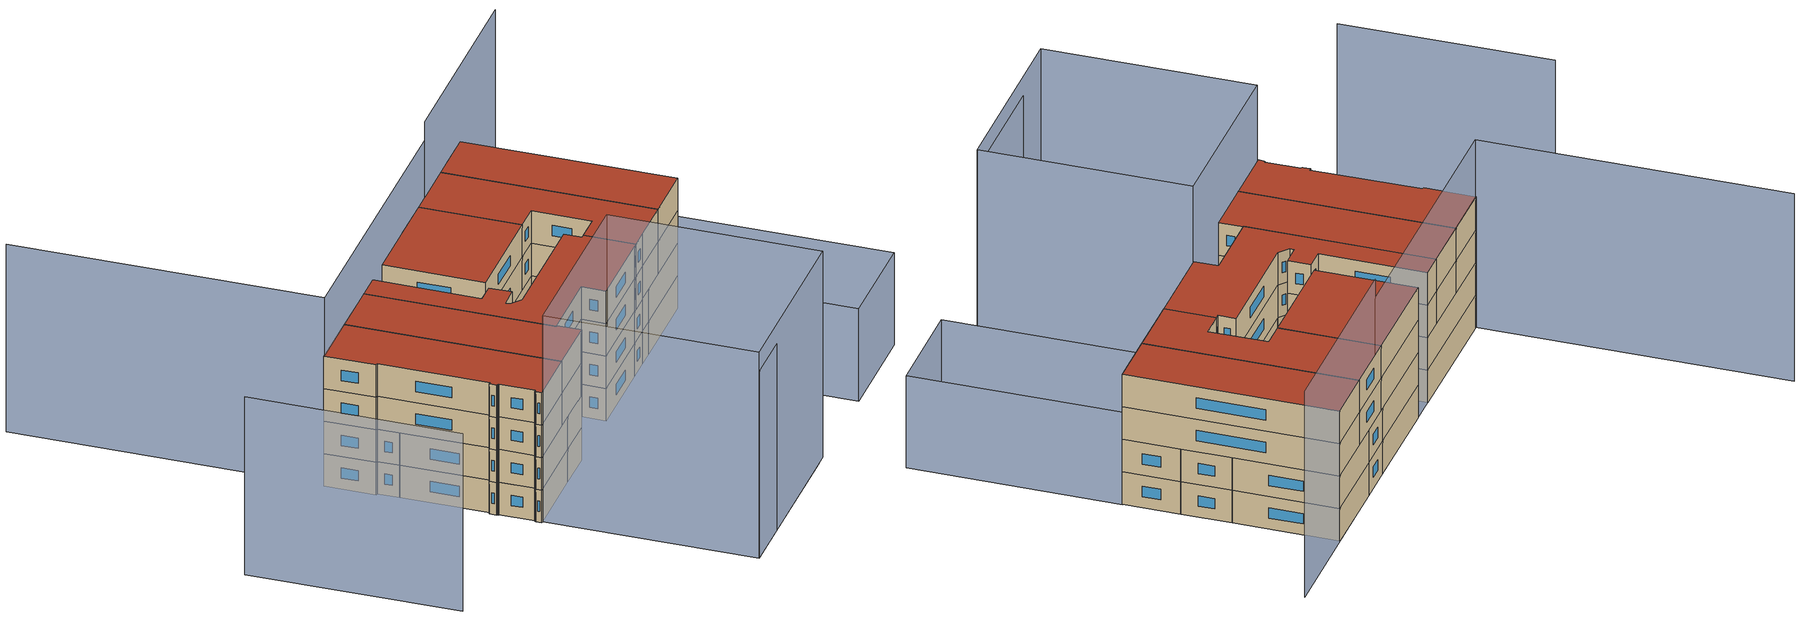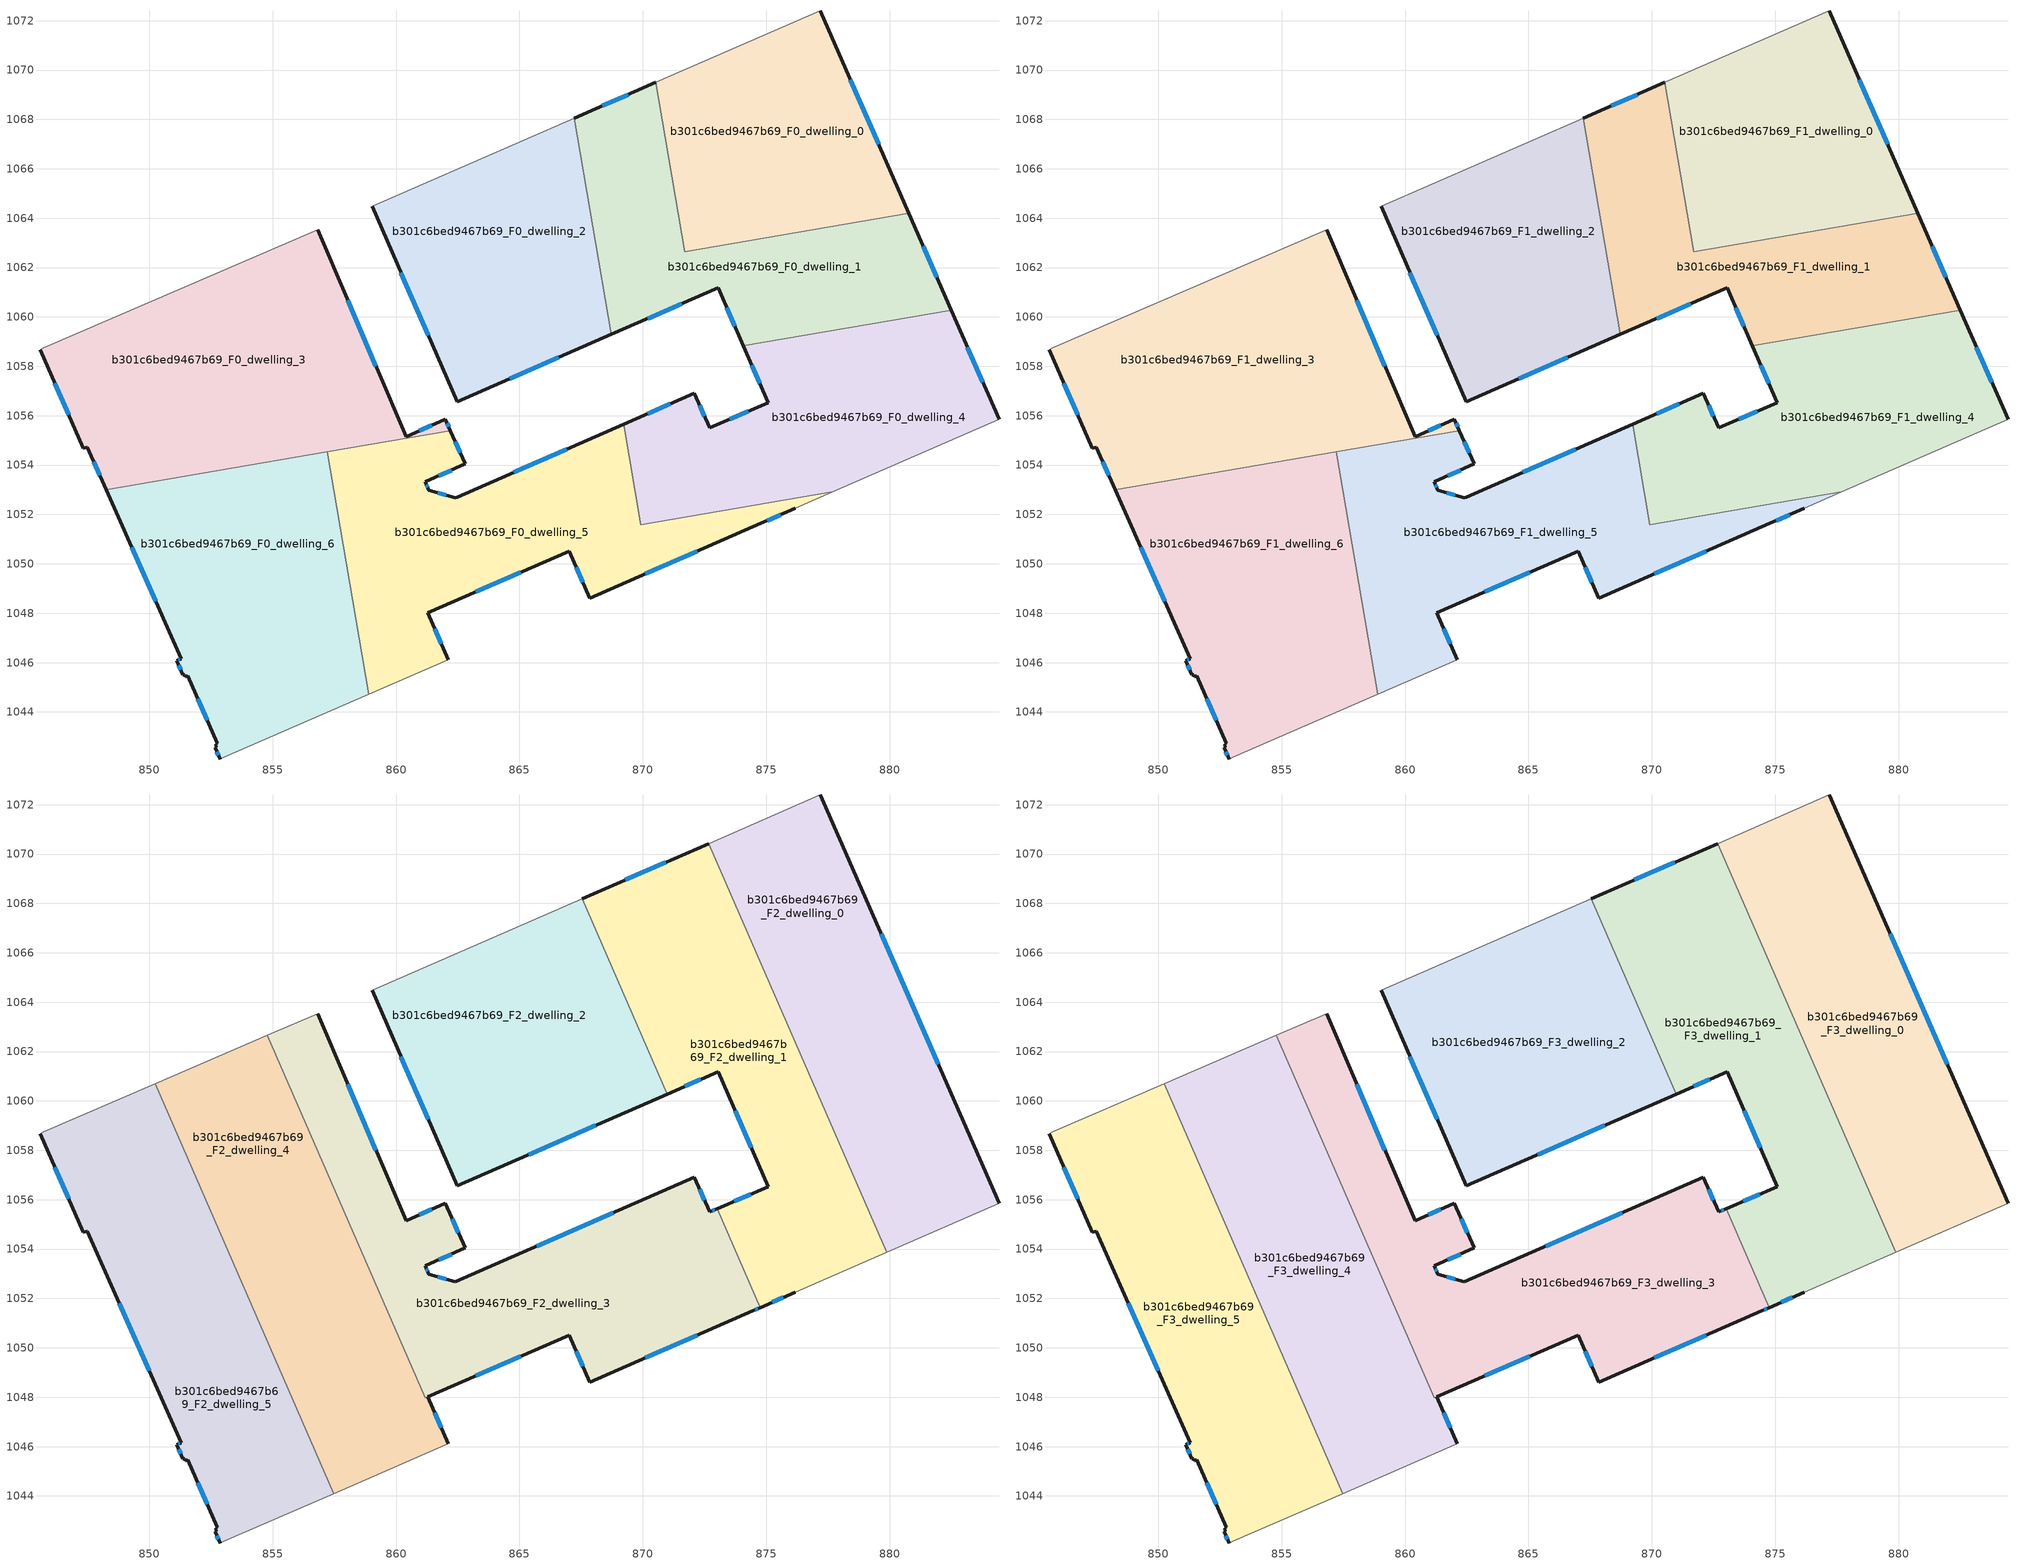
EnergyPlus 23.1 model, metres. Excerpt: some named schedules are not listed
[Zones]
b301c6bed9467b69_F0_dwelling_0
 floor ground (EU_floor_Construction): 877.19,1072.4 880.77,1064.2 871.7,1062.65 870.53,1069.5 z0
 wall outside (EU_wall_Construction): 880.77,1064.2 877.19,1072.4 z0:3
 wall to b301c6bed9467b69_F0_dwelling_1 (EU_wall_Construction): 870.53,1069.5 871.7,1062.65 880.77,1064.2 z0:3
 wall adiabatic (EU_wall_Construction): 877.19,1072.4 870.53,1069.5 z0:3
 window (EU_Window_Construction): 879.55,1066.99 878.41,1069.61 z1.02:1.98
b301c6bed9467b69_F0_dwelling_1
 floor ground (EU_floor_Construction): 880.77,1064.2 882.49,1060.28 874.07,1058.84 873.04,1061.18 868.72,1059.29 867.22,1068.06 870.53,1069.5 871.7,1062.65 z0
 wall outside (EU_wall_Construction): 882.49,1060.28 880.77,1064.2 / 868.72,1059.29 873.04,1061.18 874.07,1058.84 / 870.53,1069.5 867.22,1068.06 z0:3
 wall to b301c6bed9467b69_F0_dwelling_4 (EU_wall_Construction): 874.07,1058.84 882.49,1060.28 z0:3
 wall to b301c6bed9467b69_F0_dwelling_2 (EU_wall_Construction): 867.22,1068.06 868.72,1059.29 z0:3
 window (EU_Window_Construction): 881.9,1061.61 881.36,1062.87 / 873.39,1060.38 873.72,1059.63 / 870.19,1059.93 871.57,1060.54 / 869.4,1069.01 868.35,1068.55 z1.02:1.98
b301c6bed9467b69_F0_dwelling_2
 floor ground (EU_floor_Construction): 867.22,1068.06 868.72,1059.29 862.47,1056.57 859.03,1064.49 z0
 wall outside (EU_wall_Construction): 859.03,1064.49 862.47,1056.57 868.72,1059.29 z0:3
 wall adiabatic (EU_wall_Construction): 867.22,1068.06 859.03,1064.49 z0:3
 window (EU_Window_Construction): 864.6,1057.49 866.59,1058.36 / 860.2,1061.79 861.3,1059.26 z1.02:1.98
b301c6bed9467b69_F0_dwelling_3
 floor ground (EU_floor_Construction): 856.83,1063.54 860.41,1055.14 862,1055.85 862.2,1055.4 848.26,1053.01 847.49,1054.72 847.34,1054.68 845.58,1058.68 845.74,1058.75 z0
 wall outside (EU_wall_Construction): 862.2,1055.4 862,1055.85 860.41,1055.14 856.83,1063.54 / 845.58,1058.68 847.34,1054.68 847.49,1054.72 848.26,1053.01 z0:3
 wall adiabatic (EU_wall_Construction): 856.83,1063.54 845.74,1058.75 845.58,1058.68 z0:3
 wall to b301c6bed9467b69_F0_dwelling_6 (EU_wall_Construction): 848.26,1053.01 857.22,1054.55 z0:3
 wall to b301c6bed9467b69_F0_dwelling_5 (EU_wall_Construction): 857.22,1054.55 862.2,1055.4 z0:3
 window (EU_Window_Construction): 861.46,1055.61 860.95,1055.38 / 862.13,1055.55 862.07,1055.7 / 847.75,1054.14 848,1053.59 / 846.18,1057.32 846.74,1056.04 / 859.19,1058 858.05,1060.68 z1.02:1.98
b301c6bed9467b69_F0_dwelling_4
 floor ground (EU_floor_Construction): 882.49,1060.28 884.42,1055.85 877.69,1052.92 869.92,1051.58 869.22,1055.65 872.09,1056.9 872.7,1055.5 875.07,1056.54 874.07,1058.84 z0
 wall outside (EU_wall_Construction): 874.07,1058.84 875.07,1056.54 872.7,1055.5 872.09,1056.9 869.22,1055.65 / 884.42,1055.85 882.49,1060.28 z0:3
 wall adiabatic (EU_wall_Construction): 877.69,1052.92 884.42,1055.85 z0:3
 wall to b301c6bed9467b69_F0_dwelling_5 (EU_wall_Construction): 869.22,1055.65 869.92,1051.58 877.69,1052.92 z0:3
 window (EU_Window_Construction): 874.41,1058.05 874.73,1057.32 / 883.76,1057.36 883.15,1058.77 / 871.11,1056.48 870.2,1056.08 / 872.49,1055.98 872.3,1056.43 / 874.27,1056.18 873.51,1055.85 z1.02:1.98
b301c6bed9467b69_F0_dwelling_5
 floor ground (EU_floor_Construction): 877.69,1052.92 876.18,1052.25 874.45,1051.5 867.84,1048.61 867.01,1050.52 861.28,1048.02 862.12,1046.11 858.91,1044.71 857.22,1054.54 862.2,1055.4 862.81,1054.05 861.18,1053.32 861.32,1052.99 862.4,1052.67 862.47,1052.71 869.22,1055.65 869.92,1051.58 z0
 wall outside (EU_wall_Construction): 869.22,1055.65 862.47,1052.71 862.4,1052.67 861.32,1052.99 861.18,1053.32 862.81,1054.05 862.2,1055.4 / 862.12,1046.11 861.28,1048.02 867.01,1050.52 867.84,1048.61 874.45,1051.5 876.18,1052.25 z0:3
 wall adiabatic (EU_wall_Construction): 876.18,1052.25 877.69,1052.92 / 858.91,1044.71 862.12,1046.11 z0:3
 wall to b301c6bed9467b69_F0_dwelling_6 (EU_wall_Construction): 857.22,1054.54 858.91,1044.71 z0:3
 window (EU_Window_Construction): 866.92,1054.65 864.77,1053.71 / 875.04,1051.75 875.59,1052 / 870.09,1049.59 872.2,1050.51 / 867.29,1049.87 867.56,1049.26 / 863.23,1048.87 865.06,1049.67 / 861.83,1046.76 861.57,1047.37 / 862.6,1054.51 862.41,1054.94 / 861.73,1053.57 862.25,1053.8 / 861.28,1053.1 861.23,1053.21 / 862.04,1052.78 861.69,1052.88 z1.02:1.98
b301c6bed9467b69_F0_dwelling_6
 floor ground (EU_floor_Construction): 857.22,1054.54 858.91,1044.71 853.03,1042.16 852.87,1042.09 852.67,1042.55 852.72,1042.58 852.69,1042.67 852.77,1042.72 851.56,1045.47 851.47,1045.44 851.44,1045.51 851.36,1045.51 851.12,1046.08 851.29,1046.16 848.26,1053.01 z0
 wall outside (EU_wall_Construction): 848.26,1053.01 851.29,1046.16 851.12,1046.08 851.36,1045.51 851.44,1045.51 851.47,1045.44 851.56,1045.47 852.77,1042.72 852.69,1042.67 852.72,1042.58 852.67,1042.55 852.87,1042.09 z0:3
 wall adiabatic (EU_wall_Construction): 852.87,1042.09 853.03,1042.16 858.91,1044.71 z0:3
 window (EU_Window_Construction): 852.74,1042.39 852.8,1042.25 / 851.97,1044.54 852.35,1043.66 / 851.2,1045.89 851.28,1045.71 / 851.23,1046.13 851.18,1046.11 / 849.29,1050.68 850.26,1048.49 z1.02:1.98
b301c6bed9467b69_F1_dwelling_0
 floor to b301c6bed9467b69_F0_dwelling_0 (EU_floor_Construction): 877.19,1072.4 880.77,1064.2 871.7,1062.65 870.53,1069.5 z3
 wall outside (EU_wall_Construction): 880.77,1064.2 877.19,1072.4 z3:6
 wall to b301c6bed9467b69_F1_dwelling_1 (EU_wall_Construction): 870.53,1069.5 871.7,1062.65 880.77,1064.2 z3:6
 wall adiabatic (EU_wall_Construction): 877.19,1072.4 870.53,1069.5 z3:6
 window (EU_Window_Construction): 879.55,1066.99 878.41,1069.61 z4.02:4.98
b301c6bed9467b69_F1_dwelling_1
 floor to b301c6bed9467b69_F0_dwelling_1 (EU_floor_Construction): 880.77,1064.2 882.49,1060.28 874.07,1058.84 873.04,1061.18 868.72,1059.29 867.22,1068.06 870.53,1069.5 871.7,1062.65 z3
 wall outside (EU_wall_Construction): 882.49,1060.28 880.77,1064.2 / 868.72,1059.29 873.04,1061.18 874.07,1058.84 / 870.53,1069.5 867.22,1068.06 z3:6
 wall to b301c6bed9467b69_F1_dwelling_4 (EU_wall_Construction): 874.07,1058.84 882.49,1060.28 z3:6
 wall to b301c6bed9467b69_F1_dwelling_2 (EU_wall_Construction): 867.22,1068.06 868.72,1059.29 z3:6
 window (EU_Window_Construction): 881.9,1061.61 881.36,1062.87 / 873.39,1060.38 873.72,1059.63 / 870.19,1059.93 871.57,1060.54 / 869.4,1069.01 868.35,1068.55 z4.02:4.98
b301c6bed9467b69_F1_dwelling_2
 floor to b301c6bed9467b69_F0_dwelling_2 (EU_floor_Construction): 867.22,1068.06 868.72,1059.29 862.47,1056.57 859.03,1064.49 z3
 wall outside (EU_wall_Construction): 859.03,1064.49 862.47,1056.57 868.72,1059.29 z3:6
 wall adiabatic (EU_wall_Construction): 867.22,1068.06 859.03,1064.49 z3:6
 window (EU_Window_Construction): 864.6,1057.49 866.59,1058.36 / 860.2,1061.79 861.3,1059.26 z4.02:4.98
b301c6bed9467b69_F1_dwelling_3
 floor to b301c6bed9467b69_F0_dwelling_3 (EU_floor_Construction): 856.83,1063.54 860.41,1055.14 862,1055.85 862.2,1055.4 848.26,1053.01 847.49,1054.72 847.34,1054.68 845.58,1058.68 845.74,1058.75 z3
 wall outside (EU_wall_Construction): 862.2,1055.4 862,1055.85 860.41,1055.14 856.83,1063.54 / 845.58,1058.68 847.34,1054.68 847.49,1054.72 848.26,1053.01 z3:6
 wall adiabatic (EU_wall_Construction): 856.83,1063.54 845.74,1058.75 845.58,1058.68 z3:6
 wall to b301c6bed9467b69_F1_dwelling_6 (EU_wall_Construction): 848.26,1053.01 857.22,1054.55 z3:6
 wall to b301c6bed9467b69_F1_dwelling_5 (EU_wall_Construction): 857.22,1054.55 862.2,1055.4 z3:6
 window (EU_Window_Construction): 861.46,1055.61 860.95,1055.38 / 862.13,1055.55 862.07,1055.7 / 847.75,1054.14 848,1053.59 / 846.18,1057.32 846.74,1056.04 / 859.19,1058 858.05,1060.68 z4.02:4.98
b301c6bed9467b69_F1_dwelling_4
 floor to b301c6bed9467b69_F0_dwelling_4 (EU_floor_Construction): 882.49,1060.28 884.42,1055.85 877.69,1052.92 869.92,1051.58 869.22,1055.65 872.09,1056.9 872.7,1055.5 875.07,1056.54 874.07,1058.84 z3
 wall outside (EU_wall_Construction): 874.07,1058.84 875.07,1056.54 872.7,1055.5 872.09,1056.9 869.22,1055.65 / 884.42,1055.85 882.49,1060.28 z3:6
 wall adiabatic (EU_wall_Construction): 877.69,1052.92 884.42,1055.85 z3:6
 wall to b301c6bed9467b69_F1_dwelling_5 (EU_wall_Construction): 869.22,1055.65 869.92,1051.58 877.69,1052.92 z3:6
 window (EU_Window_Construction): 874.41,1058.05 874.73,1057.32 / 883.76,1057.36 883.15,1058.77 / 871.11,1056.48 870.2,1056.08 / 872.49,1055.98 872.3,1056.43 / 874.27,1056.18 873.51,1055.85 z4.02:4.98
b301c6bed9467b69_F1_dwelling_5
 floor to b301c6bed9467b69_F0_dwelling_5 (EU_floor_Construction): 877.69,1052.92 876.18,1052.25 874.45,1051.5 867.84,1048.61 867.01,1050.52 861.28,1048.02 862.12,1046.11 858.91,1044.71 857.22,1054.54 862.2,1055.4 862.81,1054.05 861.18,1053.32 861.32,1052.99 862.4,1052.67 862.47,1052.71 869.22,1055.65 869.92,1051.58 z3
 wall outside (EU_wall_Construction): 869.22,1055.65 862.47,1052.71 862.4,1052.67 861.32,1052.99 861.18,1053.32 862.81,1054.05 862.2,1055.4 / 862.12,1046.11 861.28,1048.02 867.01,1050.52 867.84,1048.61 874.45,1051.5 876.18,1052.25 z3:6
 wall adiabatic (EU_wall_Construction): 876.18,1052.25 877.69,1052.92 / 858.91,1044.71 862.12,1046.11 z3:6
 wall to b301c6bed9467b69_F1_dwelling_6 (EU_wall_Construction): 857.22,1054.54 858.91,1044.71 z3:6
 window (EU_Window_Construction): 866.92,1054.65 864.77,1053.71 / 875.04,1051.75 875.59,1052 / 870.09,1049.59 872.2,1050.51 / 867.29,1049.87 867.56,1049.26 / 863.23,1048.87 865.06,1049.67 / 861.83,1046.76 861.57,1047.37 / 862.6,1054.51 862.41,1054.94 / 861.73,1053.57 862.25,1053.8 / 861.28,1053.1 861.23,1053.21 / 862.04,1052.78 861.69,1052.88 z4.02:4.98
b301c6bed9467b69_F1_dwelling_6
 floor to b301c6bed9467b69_F0_dwelling_6 (EU_floor_Construction): 857.22,1054.54 858.91,1044.71 853.03,1042.16 852.87,1042.09 852.67,1042.55 852.72,1042.58 852.69,1042.67 852.77,1042.72 851.56,1045.47 851.47,1045.44 851.44,1045.51 851.36,1045.51 851.12,1046.08 851.29,1046.16 848.26,1053.01 z3
 wall outside (EU_wall_Construction): 848.26,1053.01 851.29,1046.16 851.12,1046.08 851.36,1045.51 851.44,1045.51 851.47,1045.44 851.56,1045.47 852.77,1042.72 852.69,1042.67 852.72,1042.58 852.67,1042.55 852.87,1042.09 z3:6
 wall adiabatic (EU_wall_Construction): 852.87,1042.09 853.03,1042.16 858.91,1044.71 z3:6
 window (EU_Window_Construction): 852.74,1042.39 852.8,1042.25 / 851.97,1044.54 852.35,1043.66 / 851.2,1045.89 851.28,1045.71 / 851.23,1046.13 851.18,1046.11 / 849.29,1050.68 850.26,1048.49 z4.02:4.98
b301c6bed9467b69_F2_dwelling_0
 floor to b301c6bed9467b69_F1_dwelling_0 (EU_floor_Construction): 877.19,1072.4 880.77,1064.2 875.74,1063.34 872.66,1070.43 z6
 floor to b301c6bed9467b69_F1_dwelling_1 (EU_floor_Construction): 880.77,1064.2 882.49,1060.28 877.45,1059.42 875.74,1063.34 z6
 floor to b301c6bed9467b69_F1_dwelling_4 (EU_floor_Construction): 882.49,1060.28 884.42,1055.85 879.87,1053.86 877.45,1059.42 z6
 wall outside (EU_wall_Construction): 884.42,1055.85 877.19,1072.4 z6:9
 wall to b301c6bed9467b69_F2_dwelling_1 (EU_wall_Construction): 872.66,1070.43 879.87,1053.86 z6:9
 wall adiabatic (EU_wall_Construction): 877.19,1072.4 872.66,1070.43 / 879.87,1053.86 884.42,1055.85 z6:9
 window (EU_Window_Construction): 881.96,1061.48 879.65,1066.77 z7.02:7.98
b301c6bed9467b69_F2_dwelling_1
 floor to b301c6bed9467b69_F1_dwelling_1 (EU_floor_Construction): 875.74,1063.34 877.45,1059.42 874.07,1058.84 873.04,1061.18 870.99,1060.28 867.54,1068.2 870.53,1069.5 871.7,1062.65 z6
 floor to b301c6bed9467b69_F1_dwelling_4 (EU_floor_Construction): 877.45,1059.42 879.87,1053.86 877.69,1052.92 874.43,1052.36 873.01,1055.64 875.07,1056.54 874.07,1058.84 z6
 floor to b301c6bed9467b69_F1_dwelling_0 (EU_floor_Construction): 872.66,1070.43 875.74,1063.34 871.7,1062.65 870.53,1069.5 z6
 floor to b301c6bed9467b69_F1_dwelling_5 (EU_floor_Construction): 877.69,1052.92 876.18,1052.25 874.75,1051.63 874.43,1052.36 z6
 wall outside (EU_wall_Construction): 872.66,1070.43 867.54,1068.2 / 874.75,1051.63 876.18,1052.25 / 870.99,1060.28 873.04,1061.18 875.07,1056.54 873.01,1055.64 z6:9
 wall to b301c6bed9467b69_F2_dwelling_2 (EU_wall_Construction): 867.54,1068.2 870.99,1060.28 z6:9
 wall adiabatic (EU_wall_Construction): 876.18,1052.25 879.87,1053.86 z6:9
 wall to b301c6bed9467b69_F2_dwelling_3 (EU_wall_Construction): 873.01,1055.64 874.75,1051.63 z6:9
 window (EU_Window_Construction): 870.92,1069.67 869.28,1068.96 / 875.24,1051.84 875.69,1052.04 / 874.37,1056.23 873.71,1055.94 / 873.73,1059.6 874.38,1058.12 / 871.69,1060.59 872.34,1060.87 z7.02:7.98
b301c6bed9467b69_F2_dwelling_2
 floor to b301c6bed9467b69_F1_dwelling_2 (EU_floor_Construction): 867.22,1068.06 868.72,1059.29 862.47,1056.57 859.03,1064.49 z6
 floor to b301c6bed9467b69_F1_dwelling_1 (EU_floor_Construction): 867.54,1068.2 870.99,1060.28 868.72,1059.29 867.22,1068.06 z6
 wall outside (EU_wall_Construction): 859.03,1064.49 862.47,1056.57 870.99,1060.28 z6:9
 wall adiabatic (EU_wall_Construction): 867.54,1068.2 859.03,1064.49 z6:9
 window (EU_Window_Construction): 860.2,1061.79 861.3,1059.26 / 865.37,1057.83 868.09,1059.02 z7.02:7.98
b301c6bed9467b69_F2_dwelling_3
 floor to b301c6bed9467b69_F1_dwelling_5 (EU_floor_Construction): 874.43,1052.36 874.75,1051.63 874.45,1051.5 867.84,1048.61 867.01,1050.52 861.28,1048.01 861.18,1047.97 858.25,1054.72 862.2,1055.4 862.81,1054.05 861.18,1053.32 861.32,1052.99 862.4,1052.67 869.22,1055.65 869.92,1051.58 z6
 floor to b301c6bed9467b69_F1_dwelling_4 (EU_floor_Construction): 873.01,1055.64 874.43,1052.36 869.92,1051.58 869.22,1055.65 872.09,1056.9 872.7,1055.5 z6
 floor to b301c6bed9467b69_F1_dwelling_3 (EU_floor_Construction): 856.83,1063.54 860.41,1055.14 862,1055.85 862.2,1055.4 858.25,1054.72 854.79,1062.66 z6
 wall outside (EU_wall_Construction): 873.01,1055.64 872.7,1055.5 872.09,1056.9 862.4,1052.67 861.32,1052.99 861.18,1053.32 862.81,1054.05 862,1055.85 860.41,1055.14 856.83,1063.54 / 861.28,1048.01 867.01,1050.52 867.84,1048.61 874.45,1051.5 874.75,1051.63 z6:9
 wall adiabatic (EU_wall_Construction): 856.83,1063.54 854.79,1062.66 z6:9
 wall to b301c6bed9467b69_F2_dwelling_4 (EU_wall_Construction): 861.18,1047.97 861.28,1048.01 / 854.79,1062.66 861.18,1047.98 z6:9
 window (EU_Window_Construction): 859.19,1058 858.05,1060.68 / 861.46,1055.61 860.95,1055.38 / 862.53,1054.66 862.27,1055.24 / 861.73,1053.57 862.25,1053.8 / 861.28,1053.1 861.23,1053.21 / 862.04,1052.78 861.69,1052.88 / 868.79,1055.46 865.7,1054.11 / 872.49,1055.98 872.3,1056.43 / 872.9,1055.59 872.8,1055.55 / 874.55,1051.54 874.65,1051.58 / 870.09,1049.59 872.2,1050.51 / 867.29,1049.87 867.56,1049.26 / 863.23,1048.87 865.06,1049.67 z7.02:7.98
b301c6bed9467b69_F2_dwelling_4
 floor to b301c6bed9467b69_F1_dwelling_3 (EU_floor_Construction): 854.79,1062.66 858.25,1054.72 853.23,1053.86 850.25,1060.7 z6
 floor to b301c6bed9467b69_F1_dwelling_6 (EU_floor_Construction): 857.22,1054.54 858.9,1044.72 857.48,1044.1 853.23,1053.86 z6
 floor to b301c6bed9467b69_F1_dwelling_5 (EU_floor_Construction): 858.25,1054.72 861.18,1047.97 861.28,1048.01 862.12,1046.11 858.9,1044.72 857.22,1054.54 z6
 wall outside (EU_wall_Construction): 862.12,1046.11 861.28,1048.01 z6:9
 wall adiabatic (EU_wall_Construction): 857.48,1044.1 862.01,1046.07 862.12,1046.11 / 854.79,1062.66 850.25,1060.7 z6:9
 wall to b301c6bed9467b69_F2_dwelling_5 (EU_wall_Construction): 850.25,1060.7 857.48,1044.1 z6:9
 window (EU_Window_Construction): 861.83,1046.76 861.57,1047.37 z7.02:7.98
b301c6bed9467b69_F2_dwelling_5
 floor to b301c6bed9467b69_F1_dwelling_6 (EU_floor_Construction): 853.23,1053.86 857.48,1044.1 853.03,1042.16 852.87,1042.09 852.67,1042.55 852.72,1042.58 852.69,1042.67 852.77,1042.72 851.56,1045.47 851.47,1045.44 851.44,1045.51 851.36,1045.51 851.12,1046.08 851.29,1046.16 848.26,1053.01 z6
 floor to b301c6bed9467b69_F1_dwelling_3 (EU_floor_Construction): 850.25,1060.7 853.23,1053.86 848.26,1053.01 847.49,1054.72 847.34,1054.68 845.58,1058.68 845.74,1058.75 z6
 wall outside (EU_wall_Construction): 845.58,1058.68 847.34,1054.68 847.49,1054.72 851.29,1046.16 851.12,1046.08 851.36,1045.51 851.44,1045.51 851.47,1045.44 851.56,1045.47 852.77,1042.72 852.69,1042.67 852.72,1042.58 852.67,1042.55 852.87,1042.09 z6:9
 wall adiabatic (EU_wall_Construction): 850.25,1060.7 845.74,1058.75 845.58,1058.68 / 852.87,1042.09 853.03,1042.16 857.48,1044.1 z6:9
 window (EU_Window_Construction): 851.97,1044.54 852.35,1043.66 / 851.2,1045.89 851.28,1045.71 / 851.23,1046.13 851.18,1046.11 / 848.79,1051.81 850,1049.07 / 846.18,1057.32 846.74,1056.04 / 852.74,1042.39 852.8,1042.25 z7.02:7.98
b301c6bed9467b69_F3_dwelling_0
 floor to b301c6bed9467b69_F2_dwelling_0 (EU_floor_Construction): 877.19,1072.4 884.42,1055.85 879.87,1053.86 872.66,1070.43 z9
 wall outside (EU_wall_Construction): 884.42,1055.85 877.19,1072.4 z9:12
 wall to b301c6bed9467b69_F3_dwelling_1 (EU_wall_Construction): 872.66,1070.43 879.87,1053.86 z9:12
 wall adiabatic (EU_wall_Construction): 877.19,1072.4 872.66,1070.43 / 879.87,1053.86 884.42,1055.85 z9:12
 window (EU_Window_Construction): 881.96,1061.48 879.65,1066.77 z10.02:10.98
 roof outside (EU_roof_Construction): 884.42,1055.85 877.19,1072.4 872.66,1070.43 879.87,1053.86 z12
b301c6bed9467b69_F3_dwelling_1
 floor to b301c6bed9467b69_F2_dwelling_1 (EU_floor_Construction): 872.66,1070.43 879.87,1053.86 876.18,1052.25 874.75,1051.63 873.01,1055.64 875.07,1056.54 873.04,1061.18 870.99,1060.28 867.54,1068.2 z9
 wall outside (EU_wall_Construction): 872.66,1070.43 867.54,1068.2 / 874.75,1051.63 876.18,1052.25 / 870.99,1060.28 873.04,1061.18 875.07,1056.54 873.01,1055.64 z9:12
 wall to b301c6bed9467b69_F3_dwelling_2 (EU_wall_Construction): 867.54,1068.2 870.99,1060.28 z9:12
 wall adiabatic (EU_wall_Construction): 876.18,1052.25 879.87,1053.86 z9:12
 wall to b301c6bed9467b69_F3_dwelling_3 (EU_wall_Construction): 873.01,1055.64 874.75,1051.63 z9:12
 window (EU_Window_Construction): 870.92,1069.67 869.28,1068.96 / 875.24,1051.84 875.69,1052.04 / 874.37,1056.23 873.71,1055.94 / 873.73,1059.6 874.38,1058.12 / 871.69,1060.59 872.34,1060.87 z10.02:10.98
 roof outside (EU_roof_Construction): 879.87,1053.86 872.66,1070.43 867.54,1068.2 870.99,1060.28 873.04,1061.18 875.07,1056.54 873.01,1055.64 874.75,1051.63 876.18,1052.25 z12
b301c6bed9467b69_F3_dwelling_2
 floor to b301c6bed9467b69_F2_dwelling_2 (EU_floor_Construction): 867.54,1068.2 870.99,1060.28 862.47,1056.57 859.03,1064.49 z9
 wall outside (EU_wall_Construction): 859.03,1064.49 862.47,1056.57 870.99,1060.28 z9:12
 wall adiabatic (EU_wall_Construction): 867.54,1068.2 859.03,1064.49 z9:12
 window (EU_Window_Construction): 860.2,1061.79 861.3,1059.26 / 865.37,1057.83 868.09,1059.02 z10.02:10.98
 roof outside (EU_roof_Construction): 870.99,1060.28 867.54,1068.2 859.03,1064.49 862.47,1056.57 z12
b301c6bed9467b69_F3_dwelling_3
 floor to b301c6bed9467b69_F2_dwelling_3 (EU_floor_Construction): 872.09,1056.9 872.7,1055.5 873.01,1055.64 874.75,1051.63 874.45,1051.5 867.84,1048.61 867.01,1050.52 861.28,1048.01 861.18,1047.97 854.79,1062.66 856.83,1063.54 860.41,1055.14 862,1055.85 862.81,1054.05 861.18,1053.32 861.32,1052.99 862.4,1052.67 z9
 wall outside (EU_wall_Construction): 873.01,1055.64 872.7,1055.5 872.09,1056.9 862.4,1052.67 861.32,1052.99 861.18,1053.32 862.81,1054.05 862,1055.85 860.41,1055.14 856.83,1063.54 / 861.28,1048.01 867.01,1050.52 867.84,1048.61 874.45,1051.5 874.75,1051.63 z9:12
 wall adiabatic (EU_wall_Construction): 856.83,1063.54 854.79,1062.66 z9:12
 wall to b301c6bed9467b69_F3_dwelling_4 (EU_wall_Construction): 861.18,1047.97 861.28,1048.01 / 854.79,1062.66 861.18,1047.98 z9:12
 window (EU_Window_Construction): 859.19,1058 858.05,1060.68 / 861.46,1055.61 860.95,1055.38 / 862.53,1054.66 862.27,1055.24 / 861.73,1053.57 862.25,1053.8 / 861.28,1053.1 861.23,1053.21 / 862.04,1052.78 861.69,1052.88 / 868.79,1055.46 865.7,1054.11 / 872.49,1055.98 872.3,1056.43 / 872.9,1055.59 872.8,1055.55 / 874.55,1051.54 874.65,1051.58 / 870.09,1049.59 872.2,1050.51 / 867.29,1049.87 867.56,1049.26 / 863.23,1048.87 865.06,1049.67 z10.02:10.98
 roof outside (EU_roof_Construction): 874.45,1051.5 874.75,1051.63 873.01,1055.64 872.7,1055.5 872.09,1056.9 862.4,1052.67 861.32,1052.99 861.18,1053.32 862.81,1054.05 862,1055.85 860.41,1055.14 856.83,1063.54 854.79,1062.66 861.18,1047.98 861.28,1048.01 867.01,1050.52 867.84,1048.61 z12
b301c6bed9467b69_F3_dwelling_4
 floor to b301c6bed9467b69_F2_dwelling_4 (EU_floor_Construction): 854.79,1062.66 861.18,1047.97 861.28,1048.01 862.12,1046.11 862.01,1046.07 857.48,1044.1 850.25,1060.7 z9
 wall outside (EU_wall_Construction): 862.12,1046.11 861.28,1048.01 z9:12
 wall adiabatic (EU_wall_Construction): 857.48,1044.1 862.01,1046.07 862.12,1046.11 / 854.79,1062.66 850.25,1060.7 z9:12
 wall to b301c6bed9467b69_F3_dwelling_5 (EU_wall_Construction): 850.25,1060.7 857.48,1044.1 z9:12
 window (EU_Window_Construction): 861.83,1046.76 861.57,1047.37 z10.02:10.98
 roof outside (EU_roof_Construction): 862.01,1046.07 862.12,1046.11 861.28,1048.01 861.18,1047.97 854.79,1062.66 850.25,1060.7 857.48,1044.1 z12
b301c6bed9467b69_F3_dwelling_5
 floor to b301c6bed9467b69_F2_dwelling_5 (EU_floor_Construction): 850.25,1060.7 857.48,1044.1 853.03,1042.16 852.87,1042.09 852.67,1042.55 852.72,1042.58 852.69,1042.67 852.77,1042.72 851.56,1045.47 851.47,1045.44 851.44,1045.51 851.36,1045.51 851.12,1046.08 851.29,1046.16 847.49,1054.72 847.34,1054.68 845.58,1058.68 845.74,1058.75 z9
 wall outside (EU_wall_Construction): 845.58,1058.68 847.34,1054.68 847.49,1054.72 851.29,1046.16 851.12,1046.08 851.36,1045.51 851.44,1045.51 851.47,1045.44 851.56,1045.47 852.77,1042.72 852.69,1042.67 852.72,1042.58 852.67,1042.55 852.87,1042.09 z9:12
 wall adiabatic (EU_wall_Construction): 850.25,1060.7 845.74,1058.75 845.58,1058.68 / 852.87,1042.09 853.03,1042.16 857.48,1044.1 z9:12
 window (EU_Window_Construction): 851.97,1044.54 852.35,1043.66 / 851.2,1045.89 851.28,1045.71 / 851.23,1046.13 851.18,1046.11 / 848.79,1051.81 850,1049.07 / 846.18,1057.32 846.74,1056.04 / 852.74,1042.39 852.8,1042.25 z10.02:10.98
 roof outside (EU_roof_Construction): 857.48,1044.1 850.25,1060.7 845.74,1058.75 845.58,1058.68 847.34,1054.68 847.49,1054.72 851.29,1046.16 851.12,1046.08 851.36,1045.51 851.44,1045.51 851.47,1045.44 851.56,1045.47 852.77,1042.72 852.69,1042.67 852.72,1042.58 852.67,1042.55 852.87,1042.09 853.03,1042.16 z12
shading: 860.35,1025.75 874.21,1031.79 z0:17.2; 885.42,1076.04 868.95,1068.79 / 875.1,1032.18 860.22,1025.69 / 860.22,1025.69 853.03,1042.16 / 853.03,1042.16 867.91,1048.65 / 867.91,1048.65 875.1,1032.18 z0:19; 831.38,1054.33 838.6,1037.77 z0:16.4; 891.63,1039.4 883.37,1035.78 / 883.37,1035.78 876.17,1052.25 / 876.17,1052.25 884.42,1055.86 / 884.42,1055.86 891.63,1039.4 z0:8.5; 868.95,1068.82 845.73,1058.66 / 845.73,1058.66 835.12,1082.93 z0:17.3
[Building]
EU S2 Campaign: North Axis=0; Terrain=City; Solar Distribution=FullExterior
[Site:Location]
Vienna: Latitude=48; Longitude=16.5; Time Zone=1; Elevation=183
[SizingPeriod:WeatherFileDays]
AnnualSizingPeriod: Begin Month=1; Begin Day of Month=1; End Month=12; End Day of Month=31; Day of Week for Start Day=Monday; Use Weather File Daylight Saving Period=No; Use Weather File Rain and Snow Indicators=No
[MATERIAL]
EU_InternalMass_Material: Roughness=MediumRough; Thickness=0.1; Conductivity=1; Density=1800; Specific Heat=900; Thermal Absorptance=0.9; Solar Absorptance=0.7; Visible Absorptance=0.7
[MATERIAL:NOMASS] Roughness=MediumRough; Thermal Absorptance=0.9; Solar Absorptance=0.7; Visible Absorptance=0.7
Name | Thermal Resistance
EU_wall_NoMass | 0.942466
EU_roof_NoMass | 0.551687
EU_floor_NoMass | 0.66527
[WINDOWMATERIAL:SIMPLEGLAZINGSYSTEM]
EU_Window_SimpleGlazing: UFactor=2.03367; Solar Heat Gain Coefficient=0.65; Visible Transmittance=0.65
[CONSTRUCTION]
EU_wall_Construction: EU_wall_NoMass
EU_roof_Construction: EU_roof_NoMass
EU_floor_Construction: EU_floor_NoMass
EU_Window_Construction: EU_Window_SimpleGlazing
EU_InternalMass_Construction: EU_InternalMass_Material
[ZONE] Type=1; Multiplier=1; Ceiling Height=autocalculate; Floor Area=autocalculate; Part of Total Floor Area=Yes
Name | Volume
b301c6bed9467b69_F0_dwelling_0; b301c6bed9467b69_F1_dwelling_0 | 193.423
b301c6bed9467b69_F2_dwelling_0; b301c6bed9467b69_F3_dwelling_0 | 268.446
b301c6bed9467b69_F0_dwelling_1; b301c6bed9467b69_F1_dwelling_1 | 204.766
b301c6bed9467b69_F2_dwelling_1; b301c6bed9467b69_F3_dwelling_1 | 268.453
b301c6bed9467b69_F0_dwelling_2; b301c6bed9467b69_F1_dwelling_2 | 204.021
b301c6bed9467b69_F2_dwelling_2; b301c6bed9467b69_F3_dwelling_2 | 240.578
b301c6bed9467b69_F0_dwelling_3; b301c6bed9467b69_F1_dwelling_3 | 282.635
b301c6bed9467b69_F2_dwelling_3; b301c6bed9467b69_F3_dwelling_3 | 295.628
b301c6bed9467b69_F0_dwelling_4; b301c6bed9467b69_F1_dwelling_4 | 224.825
b301c6bed9467b69_F2_dwelling_4; b301c6bed9467b69_F3_dwelling_4 | 269.129
b301c6bed9467b69_F0_dwelling_5; b301c6bed9467b69_F1_dwelling_5 | 250.485
b301c6bed9467b69_F2_dwelling_5; b301c6bed9467b69_F3_dwelling_5 | 268.438
b301c6bed9467b69_F0_dwelling_6; b301c6bed9467b69_F1_dwelling_6 | 250.529
[INTERNALMASS] Construction=EU_InternalMass_Construction
Name | Zone or ZoneList | Surface Area
b301c6bed9467b69_F0_dwelling_0_EU_InternalMass | b301c6bed9467b69_F0_dwelling_0 | 64.4753
b301c6bed9467b69_F0_dwelling_1_EU_InternalMass | b301c6bed9467b69_F0_dwelling_1 | 68.2593
b301c6bed9467b69_F0_dwelling_2_EU_InternalMass | b301c6bed9467b69_F0_dwelling_2 | 68.0008
b301c6bed9467b69_F0_dwelling_3_EU_InternalMass | b301c6bed9467b69_F0_dwelling_3 | 94.2102
b301c6bed9467b69_F0_dwelling_4_EU_InternalMass | b301c6bed9467b69_F0_dwelling_4 | 74.9415
b301c6bed9467b69_F0_dwelling_5_EU_InternalMass | b301c6bed9467b69_F0_dwelling_5 | 83.4958
b301c6bed9467b69_F0_dwelling_6_EU_InternalMass | b301c6bed9467b69_F0_dwelling_6 | 83.5097
b301c6bed9467b69_F1_dwelling_0_EU_InternalMass | b301c6bed9467b69_F1_dwelling_0 | 64.4753
b301c6bed9467b69_F1_dwelling_1_EU_InternalMass | b301c6bed9467b69_F1_dwelling_1 | 68.2593
b301c6bed9467b69_F1_dwelling_2_EU_InternalMass | b301c6bed9467b69_F1_dwelling_2 | 68.0008
b301c6bed9467b69_F1_dwelling_3_EU_InternalMass | b301c6bed9467b69_F1_dwelling_3 | 94.2102
b301c6bed9467b69_F1_dwelling_4_EU_InternalMass | b301c6bed9467b69_F1_dwelling_4 | 74.9415
b301c6bed9467b69_F1_dwelling_5_EU_InternalMass | b301c6bed9467b69_F1_dwelling_5 | 83.4958
b301c6bed9467b69_F1_dwelling_6_EU_InternalMass | b301c6bed9467b69_F1_dwelling_6 | 83.5097
b301c6bed9467b69_F2_dwelling_0_EU_InternalMass | b301c6bed9467b69_F2_dwelling_0 | 89.4822
b301c6bed9467b69_F2_dwelling_1_EU_InternalMass | b301c6bed9467b69_F2_dwelling_1 | 89.4842
b301c6bed9467b69_F2_dwelling_2_EU_InternalMass | b301c6bed9467b69_F2_dwelling_2 | 80.1906
b301c6bed9467b69_F2_dwelling_3_EU_InternalMass | b301c6bed9467b69_F2_dwelling_3 | 98.5382
b301c6bed9467b69_F2_dwelling_4_EU_InternalMass | b301c6bed9467b69_F2_dwelling_4 | 89.7099
b301c6bed9467b69_F2_dwelling_5_EU_InternalMass | b301c6bed9467b69_F2_dwelling_5 | 89.4797
b301c6bed9467b69_F3_dwelling_0_EU_InternalMass | b301c6bed9467b69_F3_dwelling_0 | 89.4822
b301c6bed9467b69_F3_dwelling_1_EU_InternalMass | b301c6bed9467b69_F3_dwelling_1 | 89.4842
b301c6bed9467b69_F3_dwelling_2_EU_InternalMass | b301c6bed9467b69_F3_dwelling_2 | 80.1906
b301c6bed9467b69_F3_dwelling_3_EU_InternalMass | b301c6bed9467b69_F3_dwelling_3 | 98.5382
b301c6bed9467b69_F3_dwelling_4_EU_InternalMass | b301c6bed9467b69_F3_dwelling_4 | 89.7099
b301c6bed9467b69_F3_dwelling_5_EU_InternalMass | b301c6bed9467b69_F3_dwelling_5 | 89.4797
[OTHEREQUIPMENT] Fuel Type=Electricity; Design Level Calculation Method=Watts/Area; Power per Zone Floor Area=1; Fraction Latent=0; Fraction Radiant=0; Fraction Lost=0; Carbon Dioxide Generation Rate=0; EndUse Subcategory=EU_Step8_InternalGains
Name | Zone or ZoneList or Space or SpaceList | Schedule
EU_Step8_InternalGain_b301c6bed9467b69_F0_dwelling_0_f000 | b301c6bed9467b69_F0_dwelling_0 | EU_Step8_GainSchedule_b301c6bed9467b69_F0_dwelling_0_f000
EU_Step8_InternalGain_b301c6bed9467b69_F0_dwelling_1_f000 | b301c6bed9467b69_F0_dwelling_1 | EU_Step8_GainSchedule_b301c6bed9467b69_F0_dwelling_1_f000
EU_Step8_InternalGain_b301c6bed9467b69_F0_dwelling_2_f000 | b301c6bed9467b69_F0_dwelling_2 | EU_Step8_GainSchedule_b301c6bed9467b69_F0_dwelling_2_f000
EU_Step8_InternalGain_b301c6bed9467b69_F0_dwelling_3_f000 | b301c6bed9467b69_F0_dwelling_3 | EU_Step8_GainSchedule_b301c6bed9467b69_F0_dwelling_3_f000
EU_Step8_InternalGain_b301c6bed9467b69_F0_dwelling_4_f000 | b301c6bed9467b69_F0_dwelling_4 | EU_Step8_GainSchedule_b301c6bed9467b69_F0_dwelling_4_f000
EU_Step8_InternalGain_b301c6bed9467b69_F0_dwelling_5_f000 | b301c6bed9467b69_F0_dwelling_5 | EU_Step8_GainSchedule_b301c6bed9467b69_F0_dwelling_5_f000
EU_Step8_InternalGain_b301c6bed9467b69_F0_dwelling_6_f000 | b301c6bed9467b69_F0_dwelling_6 | EU_Step8_GainSchedule_b301c6bed9467b69_F0_dwelling_6_f000
EU_Step8_InternalGain_b301c6bed9467b69_F1_dwelling_0_f000 | b301c6bed9467b69_F1_dwelling_0 | EU_Step8_GainSchedule_b301c6bed9467b69_F1_dwelling_0_f000
EU_Step8_InternalGain_b301c6bed9467b69_F1_dwelling_1_f000 | b301c6bed9467b69_F1_dwelling_1 | EU_Step8_GainSchedule_b301c6bed9467b69_F1_dwelling_1_f000
EU_Step8_InternalGain_b301c6bed9467b69_F1_dwelling_2_f000 | b301c6bed9467b69_F1_dwelling_2 | EU_Step8_GainSchedule_b301c6bed9467b69_F1_dwelling_2_f000
EU_Step8_InternalGain_b301c6bed9467b69_F1_dwelling_3_f000 | b301c6bed9467b69_F1_dwelling_3 | EU_Step8_GainSchedule_b301c6bed9467b69_F1_dwelling_3_f000
EU_Step8_InternalGain_b301c6bed9467b69_F1_dwelling_4_f000 | b301c6bed9467b69_F1_dwelling_4 | EU_Step8_GainSchedule_b301c6bed9467b69_F1_dwelling_4_f000
EU_Step8_InternalGain_b301c6bed9467b69_F1_dwelling_5_f000 | b301c6bed9467b69_F1_dwelling_5 | EU_Step8_GainSchedule_b301c6bed9467b69_F1_dwelling_5_f000
EU_Step8_InternalGain_b301c6bed9467b69_F1_dwelling_6_f000 | b301c6bed9467b69_F1_dwelling_6 | EU_Step8_GainSchedule_b301c6bed9467b69_F1_dwelling_6_f000
EU_Step8_InternalGain_b301c6bed9467b69_F2_dwelling_0_f000 | b301c6bed9467b69_F2_dwelling_0 | EU_Step8_GainSchedule_b301c6bed9467b69_F2_dwelling_0_f000
EU_Step8_InternalGain_b301c6bed9467b69_F2_dwelling_1_f000 | b301c6bed9467b69_F2_dwelling_1 | EU_Step8_GainSchedule_b301c6bed9467b69_F2_dwelling_1_f000
EU_Step8_InternalGain_b301c6bed9467b69_F2_dwelling_2_f000 | b301c6bed9467b69_F2_dwelling_2 | EU_Step8_GainSchedule_b301c6bed9467b69_F2_dwelling_2_f000
EU_Step8_InternalGain_b301c6bed9467b69_F2_dwelling_3_f000 | b301c6bed9467b69_F2_dwelling_3 | EU_Step8_GainSchedule_b301c6bed9467b69_F2_dwelling_3_f000
EU_Step8_InternalGain_b301c6bed9467b69_F2_dwelling_4_f000 | b301c6bed9467b69_F2_dwelling_4 | EU_Step8_GainSchedule_b301c6bed9467b69_F2_dwelling_4_f000
EU_Step8_InternalGain_b301c6bed9467b69_F2_dwelling_5_f000 | b301c6bed9467b69_F2_dwelling_5 | EU_Step8_GainSchedule_b301c6bed9467b69_F2_dwelling_5_f000
EU_Step8_InternalGain_b301c6bed9467b69_F3_dwelling_0_f000 | b301c6bed9467b69_F3_dwelling_0 | EU_Step8_GainSchedule_b301c6bed9467b69_F3_dwelling_0_f000
EU_Step8_InternalGain_b301c6bed9467b69_F3_dwelling_1_f000 | b301c6bed9467b69_F3_dwelling_1 | EU_Step8_GainSchedule_b301c6bed9467b69_F3_dwelling_1_f000
EU_Step8_InternalGain_b301c6bed9467b69_F3_dwelling_2_f000 | b301c6bed9467b69_F3_dwelling_2 | EU_Step8_GainSchedule_b301c6bed9467b69_F3_dwelling_2_f000
EU_Step8_InternalGain_b301c6bed9467b69_F3_dwelling_3_f000 | b301c6bed9467b69_F3_dwelling_3 | EU_Step8_GainSchedule_b301c6bed9467b69_F3_dwelling_3_f000
EU_Step8_InternalGain_b301c6bed9467b69_F3_dwelling_4_f000 | b301c6bed9467b69_F3_dwelling_4 | EU_Step8_GainSchedule_b301c6bed9467b69_F3_dwelling_4_f000
EU_Step8_InternalGain_b301c6bed9467b69_F3_dwelling_5_f000 | b301c6bed9467b69_F3_dwelling_5 | EU_Step8_GainSchedule_b301c6bed9467b69_F3_dwelling_5_f000
[ZONEVENTILATION:DESIGNFLOWRATE] Schedule=EU_AlwaysOn; Design Flow Rate Calculation Method=AirChanges/Hour; Air Changes per Hour=0.530523; Ventilation Type=Natural; Fan Pressure Rise=0; Fan Total Efficiency=1; Constant Term Coefficient=1; Temperature Term Coefficient=0; Velocity Term Coefficient=0; Velocity Squared Term Coefficient=0; Minimum Indoor Temperature=-100; Maximum Indoor Temperature=100; Delta Temperature=-100; Minimum Outdoor Temperature=-100; Maximum Outdoor Temperature=100; Maximum Wind Speed=40
Name | Zone or ZoneList or Space or SpaceList
EU_ConstantAir_b301c6bed9467b69_F0_dwelling_0 | b301c6bed9467b69_F0_dwelling_0
EU_ConstantAir_b301c6bed9467b69_F0_dwelling_1 | b301c6bed9467b69_F0_dwelling_1
EU_ConstantAir_b301c6bed9467b69_F0_dwelling_2 | b301c6bed9467b69_F0_dwelling_2
EU_ConstantAir_b301c6bed9467b69_F0_dwelling_3 | b301c6bed9467b69_F0_dwelling_3
EU_ConstantAir_b301c6bed9467b69_F0_dwelling_4 | b301c6bed9467b69_F0_dwelling_4
EU_ConstantAir_b301c6bed9467b69_F0_dwelling_5 | b301c6bed9467b69_F0_dwelling_5
EU_ConstantAir_b301c6bed9467b69_F0_dwelling_6 | b301c6bed9467b69_F0_dwelling_6
EU_ConstantAir_b301c6bed9467b69_F1_dwelling_0 | b301c6bed9467b69_F1_dwelling_0
EU_ConstantAir_b301c6bed9467b69_F1_dwelling_1 | b301c6bed9467b69_F1_dwelling_1
EU_ConstantAir_b301c6bed9467b69_F1_dwelling_2 | b301c6bed9467b69_F1_dwelling_2
EU_ConstantAir_b301c6bed9467b69_F1_dwelling_3 | b301c6bed9467b69_F1_dwelling_3
EU_ConstantAir_b301c6bed9467b69_F1_dwelling_4 | b301c6bed9467b69_F1_dwelling_4
EU_ConstantAir_b301c6bed9467b69_F1_dwelling_5 | b301c6bed9467b69_F1_dwelling_5
EU_ConstantAir_b301c6bed9467b69_F1_dwelling_6 | b301c6bed9467b69_F1_dwelling_6
EU_ConstantAir_b301c6bed9467b69_F2_dwelling_0 | b301c6bed9467b69_F2_dwelling_0
EU_ConstantAir_b301c6bed9467b69_F2_dwelling_1 | b301c6bed9467b69_F2_dwelling_1
EU_ConstantAir_b301c6bed9467b69_F2_dwelling_2 | b301c6bed9467b69_F2_dwelling_2
EU_ConstantAir_b301c6bed9467b69_F2_dwelling_3 | b301c6bed9467b69_F2_dwelling_3
EU_ConstantAir_b301c6bed9467b69_F2_dwelling_4 | b301c6bed9467b69_F2_dwelling_4
EU_ConstantAir_b301c6bed9467b69_F2_dwelling_5 | b301c6bed9467b69_F2_dwelling_5
EU_ConstantAir_b301c6bed9467b69_F3_dwelling_0 | b301c6bed9467b69_F3_dwelling_0
EU_ConstantAir_b301c6bed9467b69_F3_dwelling_1 | b301c6bed9467b69_F3_dwelling_1
EU_ConstantAir_b301c6bed9467b69_F3_dwelling_2 | b301c6bed9467b69_F3_dwelling_2
EU_ConstantAir_b301c6bed9467b69_F3_dwelling_3 | b301c6bed9467b69_F3_dwelling_3
EU_ConstantAir_b301c6bed9467b69_F3_dwelling_4 | b301c6bed9467b69_F3_dwelling_4
EU_ConstantAir_b301c6bed9467b69_F3_dwelling_5 | b301c6bed9467b69_F3_dwelling_5
[HVACTEMPLATE:ZONE:IDEALLOADSAIRSYSTEM] System Availability Schedule=EU_AlwaysOn; Maximum Heating Supply Air Temperature=50; Minimum Cooling Supply Air Temperature=13; Maximum Heating Supply Air Humidity Ratio=0.0156; Minimum Cooling Supply Air Humidity Ratio=0.0077; Heating Limit=NoLimit; Cooling Limit=NoLimit; Heating Availability Schedule=EU_AlwaysOn; Cooling Availability Schedule=EU_CoolingOff; Dehumidification Control Type=ConstantSensibleHeatRatio; Cooling Sensible Heat Ratio=0.7; Dehumidification Setpoint=60; Humidification Control Type=None; Humidification Setpoint=30; Outdoor Air Method=None; Outdoor Air Flow Rate per Person=0.00944; Outdoor Air Flow Rate per Zone Floor Area=0; Outdoor Air Flow Rate per Zone=0; Demand Controlled Ventilation Type=None; Outdoor Air Economizer Type=NoEconomizer; Heat Recovery Type=None; Sensible Heat Recovery Effectiveness=0.7; Latent Heat Recovery Effectiveness=0.65
Name | Template Thermostat
b301c6bed9467b69_F0_dwelling_0 | EU_HeatOnly_b301c6bed9467b69_F0_dwelling_0
b301c6bed9467b69_F0_dwelling_1 | EU_HeatOnly_b301c6bed9467b69_F0_dwelling_1
b301c6bed9467b69_F0_dwelling_2 | EU_HeatOnly_b301c6bed9467b69_F0_dwelling_2
b301c6bed9467b69_F0_dwelling_3 | EU_HeatOnly_b301c6bed9467b69_F0_dwelling_3
b301c6bed9467b69_F0_dwelling_4 | EU_HeatOnly_b301c6bed9467b69_F0_dwelling_4
b301c6bed9467b69_F0_dwelling_5 | EU_HeatOnly_b301c6bed9467b69_F0_dwelling_5
b301c6bed9467b69_F0_dwelling_6 | EU_HeatOnly_b301c6bed9467b69_F0_dwelling_6
b301c6bed9467b69_F1_dwelling_0 | EU_HeatOnly_b301c6bed9467b69_F1_dwelling_0
b301c6bed9467b69_F1_dwelling_1 | EU_HeatOnly_b301c6bed9467b69_F1_dwelling_1
b301c6bed9467b69_F1_dwelling_2 | EU_HeatOnly_b301c6bed9467b69_F1_dwelling_2
b301c6bed9467b69_F1_dwelling_3 | EU_HeatOnly_b301c6bed9467b69_F1_dwelling_3
b301c6bed9467b69_F1_dwelling_4 | EU_HeatOnly_b301c6bed9467b69_F1_dwelling_4
b301c6bed9467b69_F1_dwelling_5 | EU_HeatOnly_b301c6bed9467b69_F1_dwelling_5
b301c6bed9467b69_F1_dwelling_6 | EU_HeatOnly_b301c6bed9467b69_F1_dwelling_6
b301c6bed9467b69_F2_dwelling_0 | EU_HeatOnly_b301c6bed9467b69_F2_dwelling_0
b301c6bed9467b69_F2_dwelling_1 | EU_HeatOnly_b301c6bed9467b69_F2_dwelling_1
b301c6bed9467b69_F2_dwelling_2 | EU_HeatOnly_b301c6bed9467b69_F2_dwelling_2
b301c6bed9467b69_F2_dwelling_3 | EU_HeatOnly_b301c6bed9467b69_F2_dwelling_3
b301c6bed9467b69_F2_dwelling_4 | EU_HeatOnly_b301c6bed9467b69_F2_dwelling_4
b301c6bed9467b69_F2_dwelling_5 | EU_HeatOnly_b301c6bed9467b69_F2_dwelling_5
b301c6bed9467b69_F3_dwelling_0 | EU_HeatOnly_b301c6bed9467b69_F3_dwelling_0
b301c6bed9467b69_F3_dwelling_1 | EU_HeatOnly_b301c6bed9467b69_F3_dwelling_1
b301c6bed9467b69_F3_dwelling_2 | EU_HeatOnly_b301c6bed9467b69_F3_dwelling_2
b301c6bed9467b69_F3_dwelling_3 | EU_HeatOnly_b301c6bed9467b69_F3_dwelling_3
b301c6bed9467b69_F3_dwelling_4 | EU_HeatOnly_b301c6bed9467b69_F3_dwelling_4
b301c6bed9467b69_F3_dwelling_5 | EU_HeatOnly_b301c6bed9467b69_F3_dwelling_5
[SIZING:ZONE] Zone Cooling Design Supply Air Temperature Input Method=SupplyAirTemperature; Zone Cooling Design Supply Air Temperature=13; Zone Heating Design Supply Air Temperature Input Method=SupplyAirTemperature; Zone Heating Design Supply Air Temperature=50; Zone Cooling Design Supply Air Humidity Ratio=0.008; Zone Heating Design Supply Air Humidity Ratio=0.008; Cooling Design Air Flow Method=DesignDay; Cooling Design Air Flow Rate=0; Cooling Minimum Air Flow per Zone Floor Area=0.000762; Cooling Minimum Air Flow=0; Cooling Minimum Air Flow Fraction=0.2; Heating Design Air Flow Method=DesignDay; Heating Design Air Flow Rate=0; Heating Maximum Air Flow per Zone Floor Area=0.002032; Heating Maximum Air Flow=0.141576; Heating Maximum Air Flow Fraction=0.3; Account for Dedicated Outdoor Air System=No; Dedicated Outdoor Air System Control Strategy=NeutralSupplyAir; Dedicated Outdoor Air Low Setpoint Temperature for Design=autosize; Dedicated Outdoor Air High Setpoint Temperature for Design=autosize; Zone Load Sizing Method=Sensible Load Only No Latent Load; Zone Latent Cooling Design Supply Air Humidity Ratio Input Method=HumidityRatioDifference; Zone Cooling Design Supply Air Humidity Ratio Difference=0.005; Zone Latent Heating Design Supply Air Humidity Ratio Input Method=HumidityRatioDifference; Zone Humidification Design Supply Air Humidity Ratio Difference=0.005
b301c6bed9467b69_F0_dwelling_0; b301c6bed9467b69_F0_dwelling_1; b301c6bed9467b69_F0_dwelling_2; b301c6bed9467b69_F0_dwelling_3; b301c6bed9467b69_F0_dwelling_4; b301c6bed9467b69_F0_dwelling_5; b301c6bed9467b69_F0_dwelling_6; b301c6bed9467b69_F1_dwelling_0; b301c6bed9467b69_F1_dwelling_1; b301c6bed9467b69_F1_dwelling_2; b301c6bed9467b69_F1_dwelling_3; b301c6bed9467b69_F1_dwelling_4; b301c6bed9467b69_F1_dwelling_5; b301c6bed9467b69_F1_dwelling_6; b301c6bed9467b69_F2_dwelling_0; b301c6bed9467b69_F2_dwelling_1; b301c6bed9467b69_F2_dwelling_2; b301c6bed9467b69_F2_dwelling_3; b301c6bed9467b69_F2_dwelling_4; b301c6bed9467b69_F2_dwelling_5; b301c6bed9467b69_F3_dwelling_0; b301c6bed9467b69_F3_dwelling_1; b301c6bed9467b69_F3_dwelling_2; b301c6bed9467b69_F3_dwelling_3; b301c6bed9467b69_F3_dwelling_4; b301c6bed9467b69_F3_dwelling_5
[SCHEDULE:FILE] Column Number=1; Rows to Skip at Top=0; Number of Hours of Data=8760; Column Separator=Comma; Interpolate to Timestep=No; Minutes per Item=60; Adjust Schedule for Daylight Savings=Yes
Name | File
EU_Step8_GainSchedule_b301c6bed9467b69_F0_dwelling_0_f000 | ../../schedules/b301c6bed9467b69/b301c6bed9467b69_F0_dwelling_0_f000_gain.csv
EU_Step8_GainSchedule_b301c6bed9467b69_F0_dwelling_1_f000 | ../../schedules/b301c6bed9467b69/b301c6bed9467b69_F0_dwelling_1_f000_gain.csv
EU_Step8_GainSchedule_b301c6bed9467b69_F0_dwelling_2_f000 | ../../schedules/b301c6bed9467b69/b301c6bed9467b69_F0_dwelling_2_f000_gain.csv
EU_Step8_GainSchedule_b301c6bed9467b69_F0_dwelling_3_f000 | ../../schedules/b301c6bed9467b69/b301c6bed9467b69_F0_dwelling_3_f000_gain.csv
